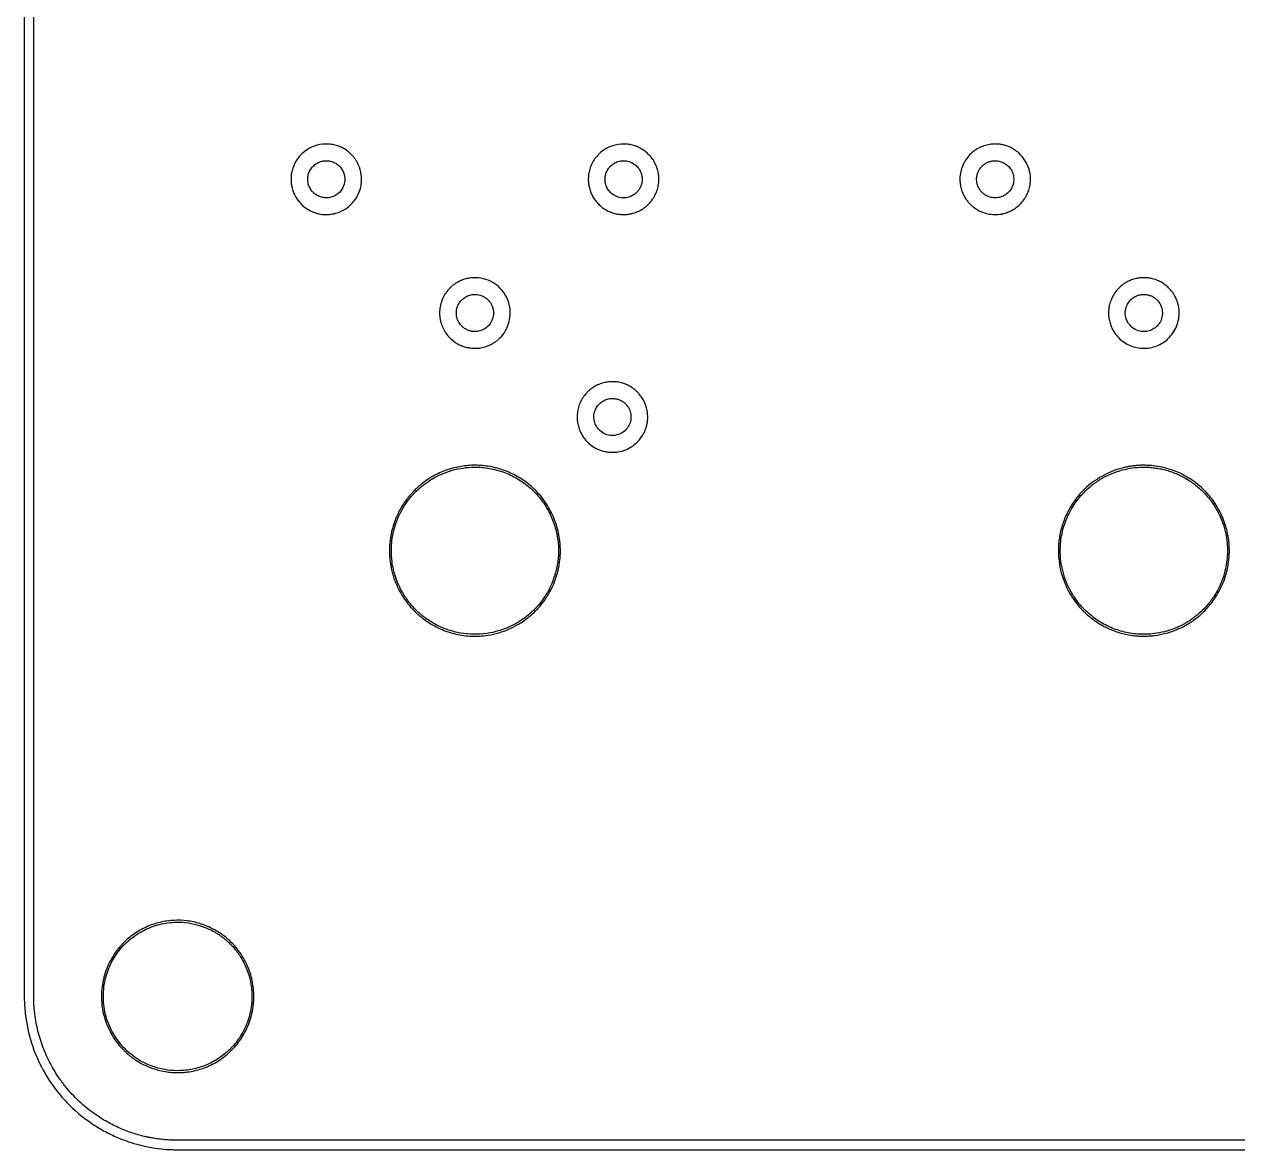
# Model space of a CAD drawing. Extents: x 947 to 24656, y 948 to 49051.
# Drawn here: x 947 to 13796, y 948 to 12870 of the extents above; entities that cross this region are included whole.
import ezdxf

# ---------------------------------------------------------------- set-up
doc = ezdxf.new("R2010")
doc.units = 0

msp = doc.modelspace()

# ---------------------------------------------------------------- linework, layer by layer
for points in [[(24555.45501, 40846.15625, -0.000005), (24555.576589, 33590.111823, -0.000003), (24555.572356, 24977, -0.000002), (24555.441941, 13479.946311, -0.000011), (24555.197838, 7129.844974)], [(947.356477, 25000.183739), (947.352522, 2562.520656, 0.012311), (948.781266, 2504.5, 0.003372), (950.629585, 2471.518771, 0.00447), (952.7821, 2441.535076, 0.004661), (955.386807, 2412.649301, 0.004288), (958.596261, 2383, 0.048304), (1024.653278, 2077.482509, 0.048264), (1148.113832, 1790.225841, 0.048244), (1324.412415, 1531.860175, 0.048182), (1547.024313, 1311.945156, 0.022521), (1663.31672, 1225.725106, 0.022301), (1787.265979, 1150.012436, 0.022299), (1917.475841, 1085.635858, 0.02251), (2052.5, 1033.333448, 0.01774), (2166.243033, 999.506246, 0.018459), (2280.610066, 974.329939, 0.018391), (2396.924031, 957.583932, 0.017323), (2516.5, 949.011189, 0.009232), (2572.540583, 947.976318), (12801.51049, 947.973854), (23030.501131, 947.97706, 0.009239)], [(23034.689134, 1047.984641), (12801.487408, 1047.982521), (2568.260772, 1047.985599, -0.009919), (2516.5, 1049.012509, -0.008214), (2458.151767, 1052.28934, -0.009599), (2402.906576, 1057.37105, -0.009636), (2348.081854, 1064.549611, -0.008402), (2291, 1074.129078, -0.000969), (2276.136768, 1076.910757, -0.003652), (2266.840172, 1078.739722, -0.003287), (2257.114233, 1080.793754, -0.000677), (2240, 1084.550098, -0.025113), (2097.285334, 1123.683644, -0.024271), (1957.54201, 1177.303507, -0.024224), (1823.383211, 1244.333006, -0.024772), (1697.369589, 1323.56957, -0.017985), (1610.838842, 1388.917872, -0.017756), (1528.846638, 1460.584082, -0.017704), (1451.911656, 1538.107995, -0.01762), (1380.527225, 1621, -0.006155), (1367.097189, 1638.183497, -0.002717), (1349.750392, 1661.20904, -0.002725), (1332.5357, 1684.5843, -0.005706), (1319.451937, 1702.992433, -0.030205), (1223.846422, 1860.299321, -0.030202), (1147.887655, 2027.984584, -0.030205), (1092.691793, 2203.580425, -0.030228), (1059.072352, 2384.503762, -0.004292), (1056.073333, 2410.534481, -0.004591), (1053.593455, 2436.035753, -0.003904), (1051.2832, 2464.870146, -0.001933), (1048.778384, 2501.5, -0.0161), (1047.755387, 2533.246585), (1047.389554, 24971.004995)]]:
    msp.add_lwpolyline(points, format="xyb")
for points in [[(4124, 11601.380945, 0.005208), (4120.999841, 11601.131441, 0.001234), (4116.003125, 11600.651, 0.00127), (4110.263281, 11600.070078, 0.001252), (4104.5, 11599.457398, 0.07652), (3994.851702, 11570.152678, 0.076431), (3899.045106, 11509.220263, 0.076431), (3825.96888, 11422.319873, 0.076517), (3782.409392, 11317.513002, 0.026558), (3775.04734, 11278.827359, 0.026011), (3771.762049, 11239.309019, 0.026109), (3772.602382, 11199.813248, 0.027265), (3777.572542, 11161.195128, 0.057279), (3803.06665, 11077.879461, 0.05866), (3846.653829, 11003.242924, 0.058642), (3906.396964, 10940.749409, 0.057176), (3979.5, 10893.217556, 0.022271), (4009.205035, 10880.031971, 0.022211), (4039.991581, 10869.52786, 0.021882), (4072.034298, 10861.664961, 0.020213), (4105.5, 10856.385916, 0.019826), (4120.997343, 10855.199768, 0.007346), (4142.878808, 10854.717152, 0.007321), (4164.716394, 10854.87616, 0.02045), (4180, 10855.837519, 0.039979), (4243.378464, 10867.608222, 0.042574), (4302.698212, 10889.170276, 0.042907), (4357.100809, 10920.282892, 0.041898), (4405.862476, 10960.446269, 0.071473), (4471.05824, 11045.263154, 0.072074), (4509.507959, 11144.767612, 0.072047), (4518.141278, 11251.127244, 0.071332), (4496.316433, 11355.950402, 0.022995), (4483.766853, 11386.164108, 0.021597), (4468.255009, 11415.753624, 0.021586), (4450.239684, 11443.909631, 0.022911), (4430.196371, 11469.832432, 0.015351), (4419.504539, 11481.667427, 0.007949), (4405.468693, 11495.819009, 0.007935), (4391.119953, 11509.395123, 0.016819), (4379.5, 11519.347145, 0.034678), (4336.003537, 11549.442373, 0.03557), (4289.122895, 11572.952119, 0.035399), (4239.16627, 11589.671078, 0.033653), (4186.5, 11599.521717, 0.0173), (4174.180106, 11600.546938, 0.004673), (4154.598669, 11601.312649, 0.004448), (4135.133351, 11601.718437, 0.02113)], [(7266, 11600.972762, 0.082364), (7145.3736, 11571.221945, 0.083091), (7041.220039, 11504.173157, 0.083384), (6964.847083, 11407.106003, 0.083759), (6924.520369, 11290.56457, 0.007976), (6922.071941, 11274.370134, 0.013477), (6920.603973, 11260.722477, 0.01294), (6919.838122, 11246.637336, 0.006687), (6919.572376, 11229, 0.013018), (6920.183161, 11203.91336, 0.017652), (6922.122389, 11181.334196, 0.017972), (6925.612986, 11159.271953, 0.014317), (6930.907389, 11135.760289, 0.032756), (6946.613637, 11087.658693, 0.034585), (6968.237407, 11042.921335, 0.034546), (6995.846632, 11001.547192, 0.032532), (7029.407841, 10963.478258, 0.032112), (7066.965622, 10930.603674, 0.034078), (7107.714338, 10903.51608, 0.033881), (7151.988928, 10882.084888, 0.031003), (7200.070866, 10866.093027, 0.029957), (7238.516529, 10858.331488, 0.026201), (7279.380158, 10854.770597, 0.026004), (7320.73137, 10855.492835, 0.028255), (7360.638602, 10860.546083, 0.041339), (7420.393539, 10876.767616, 0.041516), (7476.575897, 10902.581275, 0.041545), (7527.685527, 10937.301888, 0.041523), (7572.361547, 10980, 0.038927), (7607.766032, 11026.842314, 0.039491), (7635.290619, 11078.38843, 0.03928), (7654.487108, 11133.88894, 0.037653), (7665.104702, 11192.5, 0.019448), (7666.03279, 11206.747297, 0.00633), (7666.317489, 11227.83582, 0.00631), (7666.069369, 11248.89809, 0.019862), (7665.163928, 11263, 0.034198), (7655.704127, 11317.388497, 0.036325), (7639.035612, 11368.857818, 0.036492), (7615.178304, 11417.160789, 0.035176), (7584.291121, 11462.111641, 0.01829), (7573.229368, 11475.00891, 0.008289), (7557.865011, 11491.106718, 0.008232), (7542.132244, 11506.536196, 0.0205), (7530, 11517.138587, 0.033414), (7485.275387, 11548.424793, 0.036214), (7437.935281, 11572.544151, 0.03632), (7387.739831, 11589.52484, 0.034007), (7334.5, 11599.521717, 0.017406), (7320.136636, 11600.713923, 0.006706), (7300.14089, 11601.405905, 0.006686), (7280.182063, 11601.561766, 0.017975)], [(11201.136114, 11600.89715, 0.042707), (11138.733529, 11591.008786, 0.042013), (11078.560154, 11570.633373, 0.042098), (11022.753589, 11540.53503, 0.043271), (10973.326, 11501.75639, 0.045445), (10926.586397, 11449.342111, 0.047328), (10890.801591, 11390.023728, 0.047265), (10866.772536, 11324.959391, 0.045089), (10854.906641, 11255.5, 0.01735), (10854.163223, 11238.761427, 0.009161), (10854.342776, 11217.964654, 0.009161), (10855.284197, 11197.185269, 0.017325), (10856.928681, 11180.5, 0.033198), (10867.216755, 11129.553673, 0.03473), (10884.051398, 11081.205011, 0.034634), (10907.467669, 11035.530283, 0.032631), (10937.386678, 10992.559487, 0.021261), (10948.147397, 10980.190296, 0.0078), (10964.345253, 10963.62176, 0.00787), (10981.183269, 10947.445048, 0.019249), (10994.202448, 10936.22892, 0.050095), (11057.37929, 10895.508058, 0.050104), (11127.388947, 10868.168038, 0.050171), (11201.347794, 10855.326091, 0.050505), (11276.214231, 10857.517324, 0.006277), (11287.733526, 10859.172815, 0.009448), (11297.725791, 10860.931148, 0.008973), (11308.013453, 10863.134938, 0.004961), (11320.5, 10866.175973, 0.037235), (11371.889355, 10883.391495, 0.035941), (11420.796241, 10908.206127, 0.036116), (11465.416473, 10939.631111, 0.0385), (11504.03539, 10976.53946, 0.03612), (11539.260333, 11022.032257, 0.038448), (11566.756931, 11071.212412, 0.038309), (11586.478336, 11124.190389, 0.035345), (11598.534743, 11181, 0.022903), (11599.936422, 11196.083301, 0.006827), (11600.704426, 11219.199755, 0.007009), (11600.834103, 11242.613048, 0.018887), (11600.064932, 11259.232433, 0.069017), (11577.512894, 11359.22208, 0.068673), (11528.578627, 11449.48593, 0.068732), (11457.071537, 11523.059629, 0.069337), (11368.5, 11574.237028, 0.02852), (11328.005035, 11588.038162, 0.028376), (11286.134126, 11597.16873, 0.028447), (11243.603052, 11601.482837, 0.029008)], [(4162.356398, 11423.968835, -0.061208), (4211.039241, 11413.245447, -0.063356), (4255.066537, 11391.123515, -0.063602), (4292.011207, 11358.773562, -0.062517), (4319.88817, 11318, -0.104759), (4341.375315, 11239.158768, -0.105139), (4329.002293, 11158.487547, -0.105035), (4284.858532, 11089.768545, -0.104355), (4216.5, 11044.734017, -0.065227), (4168.68036, 11032.813149, -0.062859), (4118.780788, 11033.38772, -0.062582), (4070.389194, 11046.368157, -0.063598), (4027, 11070.872113, -0.021413), (4019.161499, 11077.262059, -0.009592), (4009.393046, 11086.28857, -0.009613), (3999.924068, 11095.737759, -0.020129), (3993.008865, 11103.512296, -0.029154), (3980.654696, 11120.51262, -0.025645), (3969.777135, 11139.561351, -0.025691), (3960.926608, 11159.584084, -0.029578), (3954.641477, 11179.5, -0.032034), (3950.281719, 11203.122469, -0.029218), (3948.795317, 11227.849983, -0.029279), (3950.201529, 11252.527445, -0.032537), (3954.485277, 11276, -0.067464), (3973.99083, 11324.794631, -0.067122), (4005.807951, 11366.730105, -0.067134), (4047.590875, 11398.733737, -0.06753), (4096.27807, 11418.446392, -0.007968), (4102.035257, 11419.818216, -0.005995), (4108.406683, 11421.149569, -0.006063), (4114.429899, 11422.257288, -0.013873), (4119, 11422.910659, 0.000051), (4122.85708, 11423.353695, 0.000056), (4126.590625, 11423.783355, 0.000052), (4129.780003, 11424.151096, 0.000288), (4131.5, 11424.350603, -0.022982), (4137.406737, 11424.765333, -0.009129), (4145.537111, 11424.813183, -0.009037), (4154.294973, 11424.546468, -0.011507)], [(7310.144045, 11423.981318, -0.066071), (7363.394577, 11411.512926, -0.06936), (7410.595834, 11385.699086, -0.069752), (7448.725699, 11348.11208, -0.068041), (7475.432981, 11301.186124, -0.050128), (7486.335701, 11263.465829, -0.050238), (7489.502868, 11224.358339, -0.050098), (7484.805864, 11185.304086, -0.049299), (7472.428009, 11147.742016, -0.040812), (7458.154414, 11121.515995, -0.037571), (7439.451814, 11097.172943, -0.037433), (7417.239098, 11075.816293, -0.039766), (7392.513633, 11058.482402, -0.082894), (7332.817749, 11035.56629, -0.081567), (7268.568964, 11033.101195, -0.081627), (7206.945957, 11051.310411, -0.083189), (7154.845217, 11088.207963, -0.06087), (7124.424995, 11126.842145, -0.063112), (7104.646093, 11171.209009, -0.063087), (7096.554574, 11219.123737, -0.060735), (7100.48959, 11268.186663, -0.059069), (7114.663217, 11311.049572, -0.057929), (7138.535235, 11349.717542, -0.057703), (7170.740975, 11382.007494, -0.057733), (7209.467985, 11406.07688, -0.033947), (7233.533112, 11415.490758, -0.032264), (7259.060794, 11421.751562, -0.032529), (7284.962764, 11424.637682, -0.036011)], [(11257.253101, 11422.513691, -0.062216), (11302.844301, 11409.81342, -0.060731), (11344.316734, 11386.218237, -0.060414), (11379.089773, 11353.217082, -0.060378), (11404.974943, 11312.854429, -0.041863), (11416.379012, 11283.096098, -0.040928), (11422.773291, 11251.62846, -0.040663), (11423.980776, 11219.340737, -0.040157), (11419.962231, 11187.144474, -0.032761), (11413.775885, 11164.786473, -0.029222), (11404.52625, 11142.52938, -0.029121), (11392.705362, 11121.422177, -0.031917), (11378.83468, 11102.5, -0.071474), (11336.246411, 11064.254657, -0.07352), (11285.005935, 11039.991156, -0.073383), (11228.850452, 11031.563639, -0.070797), (11171.924472, 11039.521739, -0.04624), (11140.315708, 11051.878768, -0.043293), (11110.765237, 11070.062069, -0.043147), (11084.693434, 11093.131983, -0.045203), (11063.414837, 11120, -0.032298), (11049.998065, 11143.712226, -0.035664), (11040.245908, 11168.197077, -0.035634), (11034.066309, 11193.837705, -0.032142), (11031.313619, 11221, -0.048748), (11033.682559, 11259.989454, -0.050273), (11043.56747, 11297.363384, -0.050278), (11060.711397, 11332.009777, -0.048773), (11084.576222, 11362.922291, -0.045826), (11110.681982, 11386.018073, -0.043815), (11140.937869, 11404.36617, -0.043691), (11174.015944, 11417.204795, -0.044985), (11208.5, 11423.943958, -0.02266), (11218.858682, 11424.543086, -0.010448), (11232.365568, 11424.429175, -0.010471), (11246.092373, 11423.73855, -0.019052)], [(5695.5, 10185.011295, 0.031114), (5646.527417, 10178.495161, 0.032766), (5599.602581, 10166.012274, 0.032924), (5554.916959, 10147.574545, 0.032068), (5512.626042, 10123.289231, 0.011154), (5496.776155, 10112.265935, 0.014054), (5482.636955, 10101.335429, 0.013976), (5469.070838, 10089.57661, 0.010824), (5454.947826, 10076.052174, 0.018971), (5433.203468, 10052.592008, 0.022126), (5414.447502, 10028.686695, 0.022238), (5397.956121, 10003.325706, 0.019539), (5383.006106, 9975.5, 0.045475), (5358.650938, 9911.390461, 0.046334), (5346.478927, 9844.335874, 0.04618), (5346.843109, 9775.977391, 0.044568), (5359.68385, 9708, 0.043735), (5381.638496, 9650.231772, 0.041353), (5413.649597, 9596.003845, 0.041214), (5454.269284, 9547.61193, 0.042764), (5501.810744, 9507.190018, 0.03232), (5543.054731, 9481.644625, 0.032701), (5587.089381, 9461.739389, 0.032486), (5633.625549, 9447.638374, 0.030991), (5682.333609, 9439.412338, 0.021542), (5699.809094, 9438.322798, 0.007789), (5724.687734, 9438.232935, 0.007689), (5749.392499, 9438.908614, 0.023828), (5766, 9440.413494, 0.0176), (5796.726798, 9445.789548, 0.020117), (5825.640875, 9453.130477, 0.02049), (5853.394599, 9462.631777, 0.01972), (5880.641622, 9474.48216, 0.018746), (5909.824539, 9489.94198, 0.023253), (5935.67644, 9506.55428, 0.023261), (5959.866268, 9525.490014, 0.018784), (5984.049002, 9547.939208, 0.059817), (6039.050957, 9618.009004, 0.06039), (6075.692571, 9698.888481, 0.060071), (6092.080002, 9786.578569, 0.058072), (6087.456389, 9876.692431, 0.014018), (6085.033869, 9888.937726, 0.007581), (6081.403878, 9903.867724, 0.007527), (6077.22154, 9919.055163, 0.011257), (6073.071624, 9932.177944, 0.071621), (6024.582956, 10027.211397, 0.071548), (5951.239843, 10104.742584, 0.071562), (5859.032246, 10158.449025, 0.071691), (5755.481635, 10183.94312, 0.013979), (5742.398229, 10184.864453, 0.006135), (5725.032625, 10185.386911, 0.006078), (5707.841552, 10185.484057, 0.015893)], [(12785, 10185.409137, 0.013201), (12756.214497, 10182.720887, 0.017671), (12730.305246, 10178.676255, 0.018425), (12705.640098, 10172.977993, 0.016688), (12680.622077, 10165.314044, 0.028378), (12639.839512, 10148.675171, 0.030094), (12602.025337, 10127.806265, 0.030049), (12566.939298, 10102.517103, 0.028116), (12534.307583, 10072.671698, 0.040328), (12495.275081, 10025.67973, 0.041536), (12464.723202, 9973.475892, 0.04121), (12443.028307, 9916.547219, 0.038457), (12430.344978, 9855.5, 0.023432), (12428.994856, 9838.892499, 0.006916), (12428.473118, 9813.360626, 0.006804), (12428.651349, 9787.926756, 0.025501), (12429.793778, 9772, 0.031761), (12440.039361, 9717.582684, 0.036142), (12456.81365, 9667.276911, 0.036611), (12480.430337, 9620.470986, 0.034254), (12511.094753, 9576.5, 0.049749), (12562.710134, 9523.995711, 0.050037), (12623.584618, 9482.83633, 0.049683), (12691.842011, 9454.358667, 0.047693), (12765.32004, 9439.413755, 0.021532), (12782.802263, 9438.323458, 0.007793), (12807.681831, 9438.232796, 0.007693), (12832.387088, 9438.908067, 0.02382), (12849, 9440.41302, 0.046151), (12921.465219, 9457.396319, 0.049152), (12987.982287, 9487.154516, 0.049506), (13047.000375, 9529.094699, 0.048126), (13097.242711, 9582.183228, 0.055056), (13139.842716, 9651.404133, 0.054471), (13166.494998, 9728.499219, 0.054431), (13175.882033, 9809.584459, 0.054817), (13167.507177, 9890.585639, 0.026318), (13157.696253, 9926.712503, 0.02425), (13143.91713, 9962.633321, 0.024331), (13126.780584, 9996.925221, 0.026995), (13106.922782, 10028.176744, 0.018885), (13091.569173, 10048.049788, 0.015139), (13073.621384, 10068.273617, 0.015224), (13054.624479, 10087.226299, 0.020009), (13036.113284, 10103.259107, 0.034751), (12992.198639, 10133.580055, 0.035597), (12944.850461, 10157.254351, 0.03567), (12894.716642, 10173.93369, 0.035203), (12842.5, 10183.408111, 0.013368), (12829.863008, 10184.451524, 0.005215), (12812.359037, 10185.243537, 0.004858), (12795.252508, 10185.672496, 0.020521)], [(5742.026234, 10006.952543, -0.034348), (5769.393873, 10001.642175, -0.034898), (5795.626922, 9992.653964, -0.034971), (5820.304114, 9980.125774, -0.034811), (5843.034187, 9964.263534, -0.020953), (5850.912002, 9957.343305, -0.010208), (5860.399901, 9947.899037, -0.010212), (5869.509478, 9938.058896, -0.0206), (5876.197079, 9929.877112, -0.045424), (5894.765556, 9899.811949, -0.044317), (5907.779852, 9866.642799, -0.044584), (5914.686146, 9831.898974, -0.047241), (5915.127332, 9797.159991, -0.080409), (5899.492371, 9733.86904, -0.083254), (5864.792609, 9679.587078, -0.083318), (5814.312067, 9639.623434, -0.080702), (5753, 9617.774258, -0.031011), (5739.24814, 9616.126227, -0.012325), (5720.240532, 9615.505974, -0.012249), (5701.326332, 9615.818563, -0.03323), (5688, 9617.256113, -0.044445), (5651.267765, 9627.1349, -0.047101), (5617.608262, 9643.215597, -0.047623), (5587.876041, 9665.12194, -0.04747), (5562.790077, 9692.279676, -0.068392), (5536.179522, 9739.373994, -0.069367), (5523.42294, 9791.674517, -0.069343), (5525.454732, 9845.486136, -0.068266), (5542.099576, 9897, -0.060534), (5567.826182, 9937.157788, -0.061269), (5602.3287, 9969.801761, -0.061123), (5643.793584, 9993.17258, -0.059737), (5690, 10006.051173, -0.022733), (5701.462081, 10007.282667, -0.011063), (5716.175053, 10007.863361, -0.011044), (5730.821307, 10007.793586, -0.024039)], [(12827.698784, 10006.466317, -0.046682), (12863.233266, 9998.425625, -0.047019), (12896.568967, 9983.945025, -0.046844), (12926.72252, 9963.431542, -0.04564), (12952.819491, 9937.5, -0.083984), (12985.709447, 9881.338351, -0.083436), (12998.395031, 9817.354715, -0.083421), (12989.471064, 9752.72888, -0.083909), (12959.920042, 9694.712029, -0.070433), (12920.571187, 9654.869207, -0.071909), (12871.972153, 9627.848531, -0.071775), (12817.627243, 9615.664111, -0.069755), (12761.5, 9619.150185, -0.096813), (12693.56572, 9647.420135, -0.094719), (12640.664998, 9699.360382, -0.094312), (12610.493086, 9767.35822, -0.095016), (12607.519259, 9841.5, -0.060667), (12619.824278, 9885.864663, -0.058734), (12642.509136, 9926.507554, -0.058564), (12674.094681, 9960.863606, -0.05964), (12712.603982, 9986.717701, -0.0215), (12726.70831, 9993.171241, -0.018336), (12742.077523, 9998.772047, -0.018572), (12757.560815, 10003.151563, -0.024313), (12772, 10005.926975, 0.000134), (12775.054707, 10006.36228, 0.000145), (12778.03125, 10006.788143, 0.000137), (12780.584159, 10007.154863, 0.000701), (12782, 10007.360665, -0.0353), (12789.402572, 10007.918211, -0.006043), (12803.518951, 10007.812594, -0.006886), (12817.892605, 10007.333206, -0.020534)], [(7152.5, 9083.408177, -0.000741), (7150.25654, 9083.189568, -0.000152), (7146.296875, 9082.810867, -0.00016), (7141.696109, 9082.373752, -0.000151), (7137, 9081.930524, 0.039264), (7083.655382, 9072.647751, 0.036541), (7031.072471, 9054.998664, 0.036281), (6981.250095, 9029.72774, 0.03738), (6936.128197, 8997.74161, 0.01423), (6925.570825, 8988.484935, 0.006783), (6912.50195, 8976.016962, 0.006743), (6899.916824, 8963.342785, 0.016122), (6891.017942, 8953.521133, 0.038038), (6856.036745, 8905.327885, 0.03992), (6829.393987, 8853.140776, 0.039829), (6811.33572, 8797.270298, 0.037517), (6801.90999, 8738.112071, 0.018466), (6801.194602, 8722.596608, 0.007384), (6801.314164, 8701.323233, 0.00731), (6802.053022, 8680.226851, 0.020478), (6803.39062, 8665.5, 0.015549), (6807.962805, 8637.633245, 0.018158), (6814.076633, 8611.52557, 0.018407), (6821.984809, 8586.243396, 0.016876), (6831.940178, 8560.856314, 0.053256), (6870.280602, 8492.932039, 0.052352), (6922.296645, 8434.207773, 0.052275), (6985.453883, 8387.494208, 0.052784), (7056.726315, 8355.073209, 0.017302), (7083.781878, 8347.092469, 0.020415), (7109.878569, 8341.491508, 0.020192), (7136.590166, 8337.993557, 0.016269), (7165.5, 8336.335277, 0.008097), (7183.688687, 8336.179404, 0.012508), (7199.398435, 8336.692341, 0.013063), (7214.549179, 8337.96465, 0.010062), (7231, 8340.115852, 0.059845), (7316.848527, 8363.847208, 0.059829), (7394.643152, 8407.235876, 0.059828), (7459.953855, 8467.810214, 0.059841), (7509.060663, 8542.121096, 0.021883), (7522.92552, 8573.114152, 0.023069), (7533.7596, 8604.665767, 0.022709), (7541.777497, 8637.540625, 0.019877), (7547.206423, 8672.5, 0.023058), (7548.282437, 8688.251734, 0.007255), (7548.46162, 8711.871922, 0.00734), (7547.948702, 8735.610487, 0.02122), (7546.655917, 8752, 0.034432), (7536.222341, 8806.255293, 0.03664), (7518.581922, 8857.41059, 0.036773), (7493.73273, 8905.27788, 0.0352), (7461.813055, 8949.73322, 0.015879), (7450.69712, 8962.284069, 0.00899), (7436.489609, 8976.802454, 0.008995), (7421.869734, 8990.704929, 0.016931), (7409.5, 9001.302764, 0.034534), (7366.255, 9031.239016, 0.034978), (7319.480639, 9054.795339, 0.034938), (7269.827181, 9071.623351, 0.034284), (7218, 9081.503245, 0.018429), (7205.310932, 9082.558564, 0.004262), (7183.886026, 9083.36449, 0.003665), (7162.502485, 9083.829546, 0.028266)], [(7188.444073, 8905.977105, -0.043336), (7223.668788, 8900.343467, -0.045704), (7256.744051, 8888.771622, -0.046027), (7286.960865, 8871.475113, -0.045204), (7313.702083, 8848.849459, -0.01604), (7325.508796, 8836.077566, -0.022142), (7335.201465, 8823.838099, -0.022838), (7343.544446, 8811.099787, -0.018897), (7351.270526, 8796.835135, -0.077957), (7369.287319, 8739.20494, -0.077118), (7368.891701, 8678.602726, -0.077096), (7350.148936, 8620.954905, -0.077844), (7314.866074, 8571.907902, -0.090786), (7256.594698, 8531.116895, -0.091282), (7187.762591, 8513.71685, -0.091239), (7117.219364, 8521.96754, -0.090596), (7054.039105, 8554.787888, -0.086167), (7009.379905, 8603.787786, -0.084756), (6983.534926, 8665.247577, -0.084755), (6979.546539, 8731.802138, -0.086158), (6997.941929, 8795.5, -0.064789), (7026.021019, 8838.131386, -0.064467), (7064.117261, 8872.238964, -0.06478), (7109.462047, 8895.39115, -0.066571), (7158.802478, 8905.894861, -0.002279), (7168.816242, 8906.619588, -0.01623), (7173.67636, 8906.790888, -0.016353), (7178.524108, 8906.645757, -0.002335)], [(5684, 8197.958872, 0.040919), (5537.177706, 8180.124178, 0.040888), (5395.181112, 8138.61481, 0.04087), (5261.776139, 8074.529866, 0.040808), (5140.5, 7989.569874, 0.005594), (5124.601586, 7976.07375, 0.00707), (5110.220441, 7963.225021, 0.006628), (5095.491617, 7949.321665, 0.004058), (5078.47515, 7932.556873, 0.007597), (5054.555003, 7907.865709, 0.010006), (5033.5454, 7884.592898, 0.010158), (5013.737159, 7860.787698, 0.008244), (4993.452621, 7834.5, 0.034416), (4926.001342, 7729.708022, 0.034461), (4873.595343, 7616.698021, 0.03446), (4837.207826, 7497.560008, 0.034414), (4817.508768, 7374.5, 0.012796), (4814.801097, 7332.473385, 0.011179), (4814.079034, 7288.424013, 0.01113), (4815.328653, 7244.163324, 0.012336), (4818.54107, 7201.5, 0.035455), (4839.76291, 7078.391884, 0.034483), (4878.291166, 6958.331534, 0.034471), (4932.97193, 6844.664019, 0.035368), (5002.340291, 6740.611351, 0.006578), (5021.093066, 6717.031659, 0.009617), (5038.268059, 6696.815881, 0.009412), (5056.485919, 6676.956219, 0.005934), (5078.458482, 6654.431904, 0.006668), (5103.630775, 6629.896202, 0.010288), (5126.099566, 6609.434502, 0.010671), (5148.768453, 6590.465823, 0.007992), (5174.5, 6570.518564, 0.024245), (5250.167254, 6519.308252, 0.025202), (5329.488245, 6476.375791, 0.025292), (5412.448839, 6441.775423, 0.024818), (5499, 6415.481469, 0.022861), (5580.889032, 6398.916013, 0.023051), (5663.722493, 6389.952523, 0.023074), (5746.945523, 6388.657669, 0.02302), (5830, 6395.033368, 0.032387), (5944.470875, 6416.739616, 0.032191), (6055.418954, 6453.077145, 0.03216), (6160.884857, 6503.395702, 0.032184), (6259, 6566.813188, 0.015784), (6301.019754, 6600.084516, 0.01476), (6341.834057, 6636.669189, 0.014609), (6380.839975, 6675.999419, 0.014655), (6417.440038, 6717.5, 0.038041), (6493.407166, 6824.501502, 0.036233), (6553.683781, 6943.487618, 0.03617), (6596.242354, 7070.145628, 0.037587), (6619.431294, 7200, 0.004391), (6621.648097, 7223.8207, 0.010056), (6622.799395, 7241.812554, 0.008503), (6623.328348, 7261.55409, 0.002366), (6623.484663, 7292.5, 0.004903), (6623.132444, 7329.623886, 0.010393), (6621.980202, 7358.357437, 0.011458), (6619.726797, 7385.190994, 0.007504), (6615.95859, 7416, 0.04933), (6574.175848, 7590.28975, 0.049614), (6499.114913, 7752.661373, 0.04963), (6393.563907, 7897.019545, 0.049423), (6261.5, 8017.971785, 0.042555), (6130.72001, 8099.543075, 0.042651), (5988.114019, 8157.724861, 0.042671), (5837.770002, 8190.845265, 0.042683)], [(5774.5, 8176.939613, -0.043296), (5930.354231, 8152.960611, -0.044589), (6078.153879, 8102.613674, -0.044605), (6214.636579, 8026.881689, -0.043394), (6336.885867, 7927.522948, -0.044539), (6436.192029, 7812.586809, -0.042973), (6514.920939, 7680.547065, -0.042864), (6570.086653, 7536.650568, -0.043808), (6599.408226, 7386.5, -0.005458), (6601.567349, 7363.690866, -0.009874), (6602.76154, 7344.974007, -0.008269), (6603.333101, 7324.143019, -0.002723), (6603.5, 7293.5, -0.002706), (6603.334358, 7262.89943, -0.008257), (6602.766494, 7242.133109, -0.009826), (6601.577079, 7223.428377, -0.005341), (6599.419214, 7200.5, -0.013834), (6593.247178, 7154.079496, -0.013072), (6584.422348, 7107.180758, -0.013075), (6573.160603, 7060.816877, -0.013854), (6559.682226, 7016, -0.025368), (6526.846207, 6931.483876, -0.025655), (6485.728408, 6851.054968, -0.025562), (6436.430906, 6774.984532, -0.024766), (6379.138203, 6703.5, -0.011134), (6364.804499, 6688.034127, -0.00416), (6344.029487, 6666.949811, -0.004159), (6322.90905, 6646.216467, -0.011151), (6307.427785, 6631.922897, -0.035607), (6203.618712, 6552.671457, -0.036809), (6090.724247, 6489.92636, -0.036914), (5970.159657, 6444.559932, -0.036247), (5843.5, 6417.081042, -0.039095), (5705.43542, 6408.367625, -0.039147), (5567.760298, 6421.260892, -0.039161), (5433.821632, 6455.448679, -0.03918), (5306.874984, 6510.098339, -0.036428), (5196.976944, 6578.640821, -0.036647), (5098.424475, 6662.282881, -0.036635), (5013.110484, 6759.445451, -0.036351), (4942.646464, 6868.261951, -0.025393), (4904.392869, 6947.210093, -0.024615), (4873.895947, 7030.444298, -0.024649), (4851.764159, 7116.152815, -0.025645), (4838.525464, 7202.5, -0.012574), (4835.301284, 7245.005197, -0.011289), (4834.064811, 7289.176783, -0.011339), (4834.823972, 7333.135734, -0.013045), (4837.592465, 7375, -0.056517), (4878.087986, 7569.727847, -0.056315), (4961.18482, 7750.695873, -0.056311), (5082.57161, 7908.570723, -0.056495), (5236, 8035.187145, -0.033403), (5339.404394, 8093.067523, -0.033644), (5449.351012, 8136.504571, -0.033522), (5564.52019, 8164.929001, -0.032631), (5683.5, 8178.035219, -0.010237), (5702.352721, 8178.487773, -0.003891), (5728.658452, 8178.375801, -0.003913), (5755.090299, 8177.850686, -0.009608)], [(12766, 8198.0209, 0.01275), (12720.522438, 8194.967855, 0.012168), (12674.543193, 8189.569863, 0.01224), (12629.167282, 8181.982445, 0.013331), (12585.5, 8172.363376, 0.029702), (12480.060749, 8139.415896, 0.030592), (12380.3381, 8094.473153, 0.03055), (12286.717855, 8037.631343, 0.029441), (12199.5, 7969.154126, 0.011902), (12184.307148, 7955.049434, 0.003397), (12161.409352, 7932.448669, 0.003342), (12138.897945, 7909.622171, 0.012891), (12125.385244, 7895, 0.018603), (12078.386675, 7837.236638, 0.020139), (12037.107211, 7777.608683, 0.02034), (12001.122689, 7715.422941, 0.019832), (11969.982599, 7650, 0.019394), (11944.543649, 7583.587895, 0.019605), (11924.428715, 7515.641142, 0.019654), (11909.740832, 7446.496994, 0.019728), (11900.549831, 7376.5, 0.011873), (11897.795347, 7335.671305, 0.010914), (11896.878298, 7293.593537, 0.010903), (11897.798458, 7251.469054, 0.011779), (11900.555804, 7210.5, 0.034487), (11920.177175, 7088.686899, 0.034128), (11956.398489, 6970.286649, 0.034122), (12008.396471, 6857.89623, 0.03445), (12075.05214, 6754, 0.032105), (12150.542791, 6665.004767, 0.032139), (12236.780161, 6586.440378, 0.032165), (12332.305018, 6519.632178, 0.032273), (12435.504747, 6465.711211, 0.018661), (12497.862754, 6440.830895, 0.018667), (12561.8953, 6420.672697, 0.018562), (12627.608599, 6405.249, 0.017968), (12695, 6394.547207, 0.016306), (12748.265504, 6389.797097, 0.01466), (12803.656069, 6388.300363, 0.014617), (12859.218336, 6390.053092, 0.015933), (12913, 6395.049233, 0.034883), (13038.578576, 6419.752245, 0.035356), (13158.921029, 6461.599298, 0.035369), (13272.124808, 6519.966355, 0.034968), (13376.427785, 6593.904597, 0.01346), (13408.800446, 6621.926654, 0.011249), (13441.66, 6653.34, 0.011249), (13473.073346, 6686.199554, 0.01346), (13501.095403, 6718.572215, 0.05517), (13610.741838, 6887.272067, 0.055682), (13680.434569, 7075.351935, 0.055728), (13706.86845, 7274.02828, 0.055437), (13688.857087, 7474, 0.024299), (13667.372708, 7558.430212, 0.023985), (13637.721077, 7640.752248, 0.024009), (13600.354585, 7719.775695, 0.024466), (13555.797096, 7794.340711, 0.054456), (13428.639164, 7946.429446, 0.05488), (13271.951883, 8067.030587, 0.054903), (13092.846374, 8150.61589, 0.054593), (12899.5, 8193.418932, 0.011225), (12868.415813, 8196.109431, 0.007358), (12832.507892, 8197.876601, 0.007371), (12796.713335, 8198.582413, 0.011628)], [(12857, 8176.966118, -0.014999), (12915.563048, 8171.278718, -0.016505), (12971.825812, 8162.209798, -0.016647), (13026.925395, 8149.534403, -0.015832), (13082, 8133.035604, -0.036071), (13201.108713, 8083.400516, -0.036465), (13311.393836, 8017.315529, -0.036512), (13410.776643, 7936.001498, -0.036376), (13497.408362, 7841, -0.032025), (13562.066593, 7747.015228, -0.03237), (13613.936863, 7645.870021, -0.032334), (13652.366498, 7538.765312, -0.031795), (13676.923449, 7427, -0.008425), (13681.545462, 7393.189984, -0.011891), (13684.436703, 7362.922302, -0.011283), (13685.980215, 7331.374659, -0.006581), (13686.478706, 7293.5, -0.003251), (13686.284588, 7263.647093, -0.008701), (13685.637989, 7242.388005, -0.009753), (13684.302824, 7222.582865, -0.005113), (13681.909669, 7198, -0.03465), (13660.606318, 7078.585754, -0.034228), (13622.959197, 6962.752909, -0.034247), (13569.884197, 6853.198303, -0.034772), (13502.588884, 6752.5, -0.018123), (13461.17504, 6702.81798, -0.018), (13416.180696, 6656.148074, -0.018064), (13368.114263, 6612.99777, -0.018586), (13317.5, 6573.856453, -0.030901), (13224.312195, 6515.521527, -0.031082), (13124.822372, 6469.243193, -0.031055), (13020.277052, 6435.62152, -0.030725), (12912, 6415.063423, -0.045193), (12754.539, 6409.411716, -0.044688), (12598.013331, 6432.070768, -0.04462), (12447.781106, 6482.233478, -0.044761), (12309, 6558.21287, -0.024501), (12239.72239, 6609.723899, -0.024343), (12175.659939, 6667.870209, -0.024362), (12117.600605, 6731.920089, -0.024634), (12066.275103, 6801.085554, -0.03299), (12007.291743, 6903.344041, -0.033525), (11962.628278, 7011.934995, -0.033442), (11932.790395, 7125.780497, -0.032476), (11918.027171, 7243.71135, -0.010967), (11917.264452, 7263.946173, -0.003921), (11917.036257, 7292.831433, -0.003945), (11917.263448, 7321.838067, -0.010352), (11918.021452, 7342.639068, -0.024484), (11927.398118, 7430.69523, -0.025076), (11945.297466, 7516.702828, -0.025079), (11971.715152, 7600.477377, -0.024502), (12006.564784, 7681.855901, -0.026658), (12052.070692, 7763.803161, -0.026586), (12106.075094, 7840.519572, -0.026509), (12168.0805, 7911.282044, -0.026143), (12237.5, 7975.433855, -0.011206), (12261.354056, 7994.38269, -0.007829), (12289.047349, 8014.711486, -0.007814), (12317.457849, 8034.229312, -0.01091), (12343.5, 8050.720051, -0.031069), (12442.3948, 8102.276287, -0.031532), (12546.435869, 8140.8922, -0.031448), (12654.775518, 8166.199892, -0.030542), (12766.5, 8178.035219, -0.01022), (12785.286005, 8178.486831, -0.003852), (12811.578747, 8178.378811, -0.003864), (12837.932953, 8177.863758, -0.009887)], [(2533.5, 3377.877029, 0.046765), (2383.048586, 3356.378037, 0.047114), (2239.606447, 3307.316665, 0.047143), (2107.96492, 3232.304803, 0.046942), (1992.5, 3133.866666, 0.060916), (1874.242557, 2978.091269, 0.060894), (1796.989689, 2798.391744, 0.060855), (1765.264865, 2605.265329, 0.060692), (1780.915575, 2410, 0.031212), (1806.851686, 2313.90501, 0.030917), (1844.613731, 2221.470622, 0.030856), (1893.569, 2134.225365, 0.030806), (1952.913678, 2053.618633, 0.011903), (1971.389569, 2032.554137, 0.00732), (1994.085279, 2008.601908, 0.007321), (2017.455752, 1985.341081, 0.011978), (2038.00577, 1966.408686, 0.037186), (2134.690048, 1893.493122, 0.037446), (2240.890348, 1835.89333, 0.037466), (2354.437758, 1794.803522, 0.037313), (2473, 1771.050503, 0.022077), (2541.39276, 1765.637172, 0.021007), (2611.144909, 1766.13717, 0.021017), (2680.574089, 1772.486994, 0.022155), (2748, 1784.584758, 0.050124), (2901.959775, 1835.947537, 0.050321), (3042.402597, 1916.868447, 0.050363), (3163.747819, 2024.141503, 0.050376), (3261.184471, 2153.5, 0.02889), (3305.398901, 2236.968971, 0.029759), (3339.207796, 2324.169932, 0.02948), (3362.679448, 2415.548432, 0.027238), (3376.007504, 2511.5, 0.013785), (3377.13119, 2531.548804, 0.004429), (3377.714195, 2561.34727, 0.00451), (3377.764946, 2591.449968, 0.011893), (3377.094119, 2613, 0.025159), (3368.12142, 2697.967996, 0.026257), (3350.726108, 2780.381992, 0.0264), (3324.899919, 2860.097928, 0.026063), (3290.722649, 2937, 0.028752), (3243.422652, 3018.134582, 0.029137), (3187.318893, 3092.930751, 0.029134), (3122.894649, 3160.704532, 0.028733), (3050.743996, 3220.86546, 0.043353), (2933.884741, 3292.661111, 0.042415), (2805.551753, 3343.843472, 0.042425), (2670.454569, 3372.626328, 0.043424)], [(2625, 3356.953981, -0.037041), (2745.345169, 3339.102948, -0.038462), (2860.180945, 3303.807325, -0.038599), (2967.885536, 3251.482463, -0.037867), (3067, 3182.930585, -0.0107), (3089.326224, 3164.041632, -0.008809), (3112.345782, 3142.971673, -0.008784), (3134.686814, 3121.029407, -0.010429), (3154.972753, 3099.513279, -0.037973), (3228.194512, 3005.014258, -0.038141), (3286.161578, 2900.663013, -0.038084), (3327.676654, 2788.56328, -0.037613), (3351.91989, 2670.996964, -0.006548), (3354.739456, 2646.602875, -0.011349), (3356.35521, 2626.265558, -0.009963), (3357.166125, 2604.155268, -0.003858), (3357.442619, 2573.5, -0.003139), (3357.294629, 2543.748717, -0.009448), (3356.682747, 2523.459099, -0.010944), (3355.36241, 2504.875795, -0.005538), (3352.92862, 2481.534025, -0.029513), (3336.825037, 2389.907906, -0.02974), (3310.073155, 2301.054755, -0.029675), (3272.901744, 2215.820211, -0.029095), (3225.683738, 2135, -0.021576), (3186.724261, 2081.573551, -0.021155), (3143.060625, 2031.337295, -0.021084), (3095.155038, 1984.808957, -0.021083), (3043.5, 1942.479813, -0.046775), (2919.05001, 1866.033026, -0.046536), (2782.348717, 1813.896183, -0.046517), (2638.308928, 1787.92474, -0.046656), (2492.097759, 1789.068369, -0.03395), (2387.00849, 1806.992993, -0.033834), (2285.188556, 1838.987403, -0.033852), (2188.663929, 1884.402993, -0.034065), (2099.363279, 1942.34471, -0.068123), (1947.166225, 2092.816512, -0.068387), (1841.239994, 2278.465379, -0.068362), (1789.289981, 2485.869205, -0.067988), (1795.040964, 2700, -0.056871), (1843.420685, 2870.659984, -0.056569), (1929.064426, 3026.363879, -0.056556), (2047.446233, 3158.943317, -0.056796), (2192.367095, 3261.411247, -0.028147), (2272.919285, 3299.896131, -0.028489), (2356.964468, 3328.914769, -0.028362), (2444.128866, 3348.295441, -0.027343), (2534, 3357.985461, -0.012051), (2552.308785, 3358.509848, -0.003967), (2579.248763, 3358.418223, -0.003993), (2606.268945, 3357.896143, -0.011477)]]:
    msp.add_lwpolyline(points, format="xyb", close=True)

doc.saveas('drawing.dxf')
